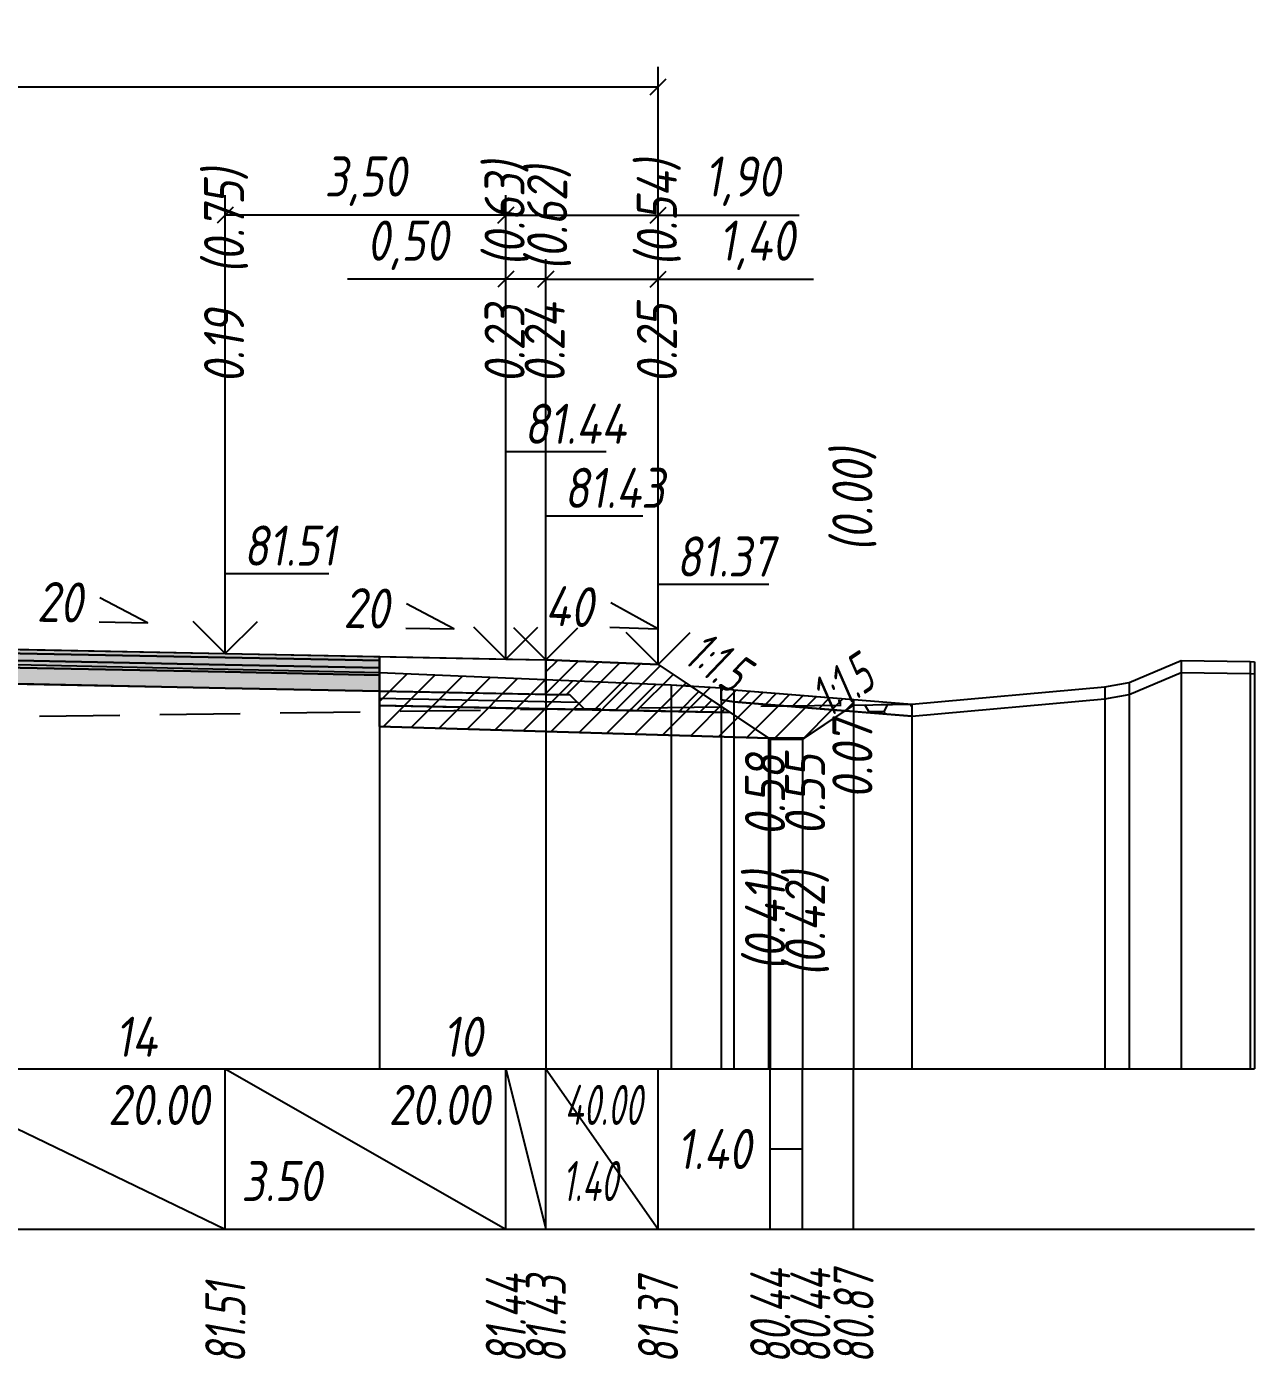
# Model space of a CAD drawing. Extents: x -717 to 1451, y -133302 to 233.
# Drawn here: x 167.5 to 244.1, y -24231.1 to -24148 of the extents above; entities that cross this region are included whole.
import ezdxf
from ezdxf.enums import TextEntityAlignment as Align

# ---------------------------------------------------------------- set-up
doc = ezdxf.new("R2010")
doc.units = 0
doc.linetypes.add('штриховая', pattern=[0.75, 0.5, -0.25])
for name, color, linetype in [('Интерполированный поперечник', 2, 'Continuous'), ('Код_514', 1, 'Continuous'), ('Контур_0', 7, 'Continuous'), ('Контур_2521', 7, 'Continuous'), ('Контур_2564', 7, 'Continuous'), ('Контур_2660', 7, 'Continuous'), ('Контур_2665', 7, 'Continuous'), ('Контур_400', 7, 'Continuous'), ('Контур_508', 7, 'Continuous'), ('Контур_512', 7, 'Continuous'), ('Контур_513', 7, 'Continuous'), ('Контур_818', 7, 'Continuous'), ('Красный поперечник', 1, 'Continuous'), ('Объём_2501', 7, 'Continuous'), ('Объём_2564', 7, 'Continuous'), ('Объём_2650', 7, 'Continuous'), ('Объём_2660', 7, 'Continuous'), ('Объём_2661', 7, 'Continuous'), ('Объём_2662', 7, 'Continuous'), ('Объём_2663', 7, 'Continuous'), ('Объём_2664', 7, 'Continuous'), ('Объём_2665', 7, 'Continuous'), ('Объём_2666', 7, 'Continuous'), ('Объём_2667', 7, 'Continuous'), ('Объём_2668', 7, 'Continuous'), ('Объём_2669', 7, 'Continuous'), ('Объём_2675', 7, 'Continuous'), ('Объём_2753', 7, 'Continuous'), ('Откосы', 7, 'Continuous'), ('Отметки покрытия', 7, 'Continuous'), ('Рабочие отметки', 7, 'Continuous'), ('Рабочие отметки доп.', 7, 'Continuous'), ('Слои выравнивания', 7, 'Continuous'), ('Таблица', 7, 'Continuous'), ('Уклоны проезжей части', 7, 'Continuous'), ('Черный поперечник', 3, 'Continuous')]:
    doc.layers.add(name, color=color, linetype=linetype)
for name, color, linetype, true_color in [('Контур_2540', 2, 'Continuous', 0xffff00), ('Контур_2560', 2, 'Continuous', 0xffff00), ('Контур_2561', 7, 'Continuous', 0xff8040), ('Контур_2562', 3, 'Continuous', 0x00ff00), ('Контур_2563', 7, 'Continuous', 0xff8000), ('Контур_2570', 7, 'Continuous', 0x80ff00), ('Контур_2725', 7, 'Continuous', 0x323232), ('Контур_2736', 4, 'Continuous', 0x00ffff), ('Контур_2737', 4, 'Continuous', 0x00ffff), ('Контур_2738', 4, 'Continuous', 0x00ffff), ('Контур_2739', 4, 'Continuous', 0x00ffff), ('Контур_2741', 4, 'Continuous', 0x00ffff), ('Контур_2742', 4, 'Continuous', 0x00ffff), ('Контур_2743', 4, 'Continuous', 0x00ffff), ('Контур_2744', 7, 'Continuous', 0xa4ffff), ('Контур_2745', 7, 'Continuous', 0xa4ffff), ('Контур_2747', 4, 'Continuous', 0x00ffff), ('Контур_2748', 4, 'Continuous', 0x00ffff), ('Контур_2749', 4, 'Continuous', 0x00ffff), ('Контур_2750', 4, 'Continuous', 0x00ffff), ('Контур_2751', 4, 'Continuous', 0x00ffff), ('Контур_2752', 4, 'Continuous', 0x00ffff), ('Контур_2760', 7, 'Continuous', 0x323232), ('Контур_2761', 7, 'Continuous', 0x323232), ('Контур_2762', 7, 'Continuous', 0x323232), ('Контур_2763', 7, 'Continuous', 0x323232), ('Контур_402', 7, 'Continuous', 0xff6464), ('Контур_703', 4, 'Continuous', 0x00ffff), ('Контур_705', 4, 'Continuous', 0x00ffff), ('Контур_707', 4, 'Continuous', 0x00ffff), ('Контур_720', 131, 'Continuous', 0xaaffff), ('Объём_2500', 7, 'Continuous', 0xc0c0c0), ('Объём_2520', 7, 'Continuous', 0x80ffff), ('Объём_2540', 2, 'Continuous', 0xffff00), ('Объём_2560', 2, 'Continuous', 0xffff00), ('Объём_2561', 7, 'Continuous', 0xff8040), ('Объём_2562', 3, 'Continuous', 0x00ff00), ('Объём_2563', 7, 'Continuous', 0xff8000), ('Объём_2570', 7, 'Continuous', 0x80ff00), ('Объём_2600', 7, 'Continuous', 0x808000), ('Объём_2620', 2, 'Continuous', 0xffff00), ('Объём_2746', 2, 'Continuous', 0xffff00)]:
    doc.layers.add(name, color=color, linetype=linetype, true_color=true_color)
doc.styles.get("Standard").update_dxf_attribs({"font": 'txt', "height": 2.5})
doc.styles.add('М', font='romand.shx', dxfattribs={"width": 0.8, "oblique": 10, "height": 2.5})
doc.dimstyles.new('ISO-25', dxfattribs={"dimtxt": 2.5, "dimasz": 2.5, "dimexe": 1.25, "dimexo": 0.625, "dimtad": 1, "dimtxsty": 'Standard', "dimcen": 2.5, "dimadec": 0, "dimazin": 0, "dimtfac": 1, "dimtmove": 0, "dimatfit": 3, "dimfxl": 1, "dimarcsym": 0})

# ---------------------------------------------------------------- blocks, each defined once
blk = doc.blocks.new('_Oblique')
at = {"color": 0, "linetype": 'ByBlock', "lineweight": -2}
blk.add_line((-0.5, -0.5), (0.5, 0.5), dxfattribs=at)
blk = doc.blocks.new('*D585')
at = {"color": 0, "lineweight": -2, "transparency": 16777216}
for p, q in [((199.889, -24186.93), (199.889, -24162.49)), ((206.889, -24187.21), (206.889, -24162.49)), ((199.889, -24163.74), (206.889, -24163.74)), ((206.889, -24163.74), (216.591, -24163.74))]:
    blk.add_line(p, q, dxfattribs=at)
at = {"layer": 'Defpoints', "color": 0, "transparency": 16777216}
for p in [(206.889, -24163.74), (199.889, -24187.555), (206.889, -24187.835)]:
    blk.add_point(p, dxfattribs=at)
at = {"color": 0, "lineweight": -2, "transparency": 16777216, "rotation": 180}
blk.add_blockref('_Oblique', (199.889, -24163.74), dxfattribs=at)
at = {"color": 0, "lineweight": -2, "transparency": 16777216}
blk.add_blockref('_Oblique', (206.889, -24163.74), dxfattribs=at)
at = {"color": 0, "transparency": 16777216, "insert": (213.05, -24161.627), "char_height": 2.5, "width": 8.75, "attachment_point": 5, "style": 'М'}
blk.add_mtext('1,40', dxfattribs=at)
blk = doc.blocks.new('*D587')
at = {"color": 0, "lineweight": -2, "transparency": 16777216}
for p, q in [((197.389, -24186.88), (197.389, -24162.49)), ((199.889, -24186.93), (199.889, -24162.49)), ((197.389, -24163.74), (187.509, -24163.74)), ((199.889, -24163.74), (197.389, -24163.74))]:
    blk.add_line(p, q, dxfattribs=at)
at = {"layer": 'Defpoints', "color": 0, "transparency": 16777216}
for p in [(199.889, -24163.74), (197.389, -24187.505), (199.889, -24187.555)]:
    blk.add_point(p, dxfattribs=at)
at = {"color": 0, "lineweight": -2, "transparency": 16777216, "rotation": 180}
blk.add_blockref('_Oblique', (197.389, -24163.74), dxfattribs=at)
at = {"color": 0, "lineweight": -2, "transparency": 16777216}
blk.add_blockref('_Oblique', (199.889, -24163.74), dxfattribs=at)
at = {"color": 0, "transparency": 16777216, "insert": (191.27, -24161.627), "char_height": 2.5, "width": 9.16667, "attachment_point": 5, "style": 'М'}
blk.add_mtext('0,50', dxfattribs=at)
blk = doc.blocks.new('*D589')
at = {"color": 0, "lineweight": -2, "transparency": 16777216}
for p, q in [((179.889, -24186.53), (179.889, -24158.49)), ((197.389, -24186.88), (197.389, -24158.49)), ((197.389, -24159.74), (179.889, -24159.74))]:
    blk.add_line(p, q, dxfattribs=at)
at = {"layer": 'Defpoints', "color": 0, "transparency": 16777216}
for p in [(179.889, -24159.74), (179.889, -24187.155), (197.389, -24187.505)]:
    blk.add_point(p, dxfattribs=at)
at = {"color": 0, "lineweight": -2, "transparency": 16777216, "rotation": 180}
blk.add_blockref('_Oblique', (179.889, -24159.74), dxfattribs=at)
at = {"color": 0, "lineweight": -2, "transparency": 16777216}
blk.add_blockref('_Oblique', (197.389, -24159.74), dxfattribs=at)
at = {"color": 0, "transparency": 16777216, "insert": (188.639, -24157.627), "char_height": 2.5, "width": 9.58333, "attachment_point": 5, "style": 'М'}
blk.add_mtext('3,50', dxfattribs=at)
blk = doc.blocks.new('*D590')
at = {"color": 0, "lineweight": -2, "transparency": 16777216}
for p, q in [((197.389, -24186.88), (197.389, -24158.49)), ((206.889, -24187.21), (206.889, -24158.49)), ((197.389, -24159.74), (206.889, -24159.74)), ((206.889, -24159.74), (215.693, -24159.74))]:
    blk.add_line(p, q, dxfattribs=at)
at = {"layer": 'Defpoints', "color": 0, "transparency": 16777216}
for p in [(197.389, -24159.74), (197.389, -24187.505), (206.889, -24187.835)]:
    blk.add_point(p, dxfattribs=at)
at = {"color": 0, "lineweight": -2, "transparency": 16777216, "rotation": 180}
blk.add_blockref('_Oblique', (197.389, -24159.74), dxfattribs=at)
at = {"color": 0, "lineweight": -2, "transparency": 16777216}
blk.add_blockref('_Oblique', (206.889, -24159.74), dxfattribs=at)
at = {"color": 0, "transparency": 16777216, "insert": (212.153, -24157.627), "char_height": 2.5, "width": 8.75, "attachment_point": 5, "style": 'М'}
blk.add_mtext('1,90', dxfattribs=at)
blk = doc.blocks.new('*D592')
at = {"color": 0, "lineweight": -2, "transparency": 16777216}
for p, q in [((111.389, -24187.21), (111.389, -24150.49)), ((206.889, -24187.21), (206.889, -24150.49)), ((111.389, -24151.74), (206.889, -24151.74))]:
    blk.add_line(p, q, dxfattribs=at)
at = {"layer": 'Defpoints', "color": 0, "transparency": 16777216}
for p in [(206.889, -24151.74), (111.389, -24187.835), (206.889, -24187.835)]:
    blk.add_point(p, dxfattribs=at)
at = {"color": 0, "lineweight": -2, "transparency": 16777216, "rotation": 180}
blk.add_blockref('_Oblique', (111.389, -24151.74), dxfattribs=at)
at = {"color": 0, "lineweight": -2, "transparency": 16777216}
blk.add_blockref('_Oblique', (206.889, -24151.74), dxfattribs=at)
at = {"color": 0, "transparency": 16777216, "insert": (159.139, -24149.627), "char_height": 2.5, "width": 10.41667, "attachment_point": 5, "style": 'М'}
blk.add_mtext('19,10', dxfattribs=at)

msp = doc.modelspace()

# ---------------------------------------------------------------- hatches: boundary and pattern name
at = {"layer": 'Объём_2563'}
h = msp.add_hatch(dxfattribs=at)
h.set_pattern_fill('ANSI31', color=256, scale=0.3)
h.paths.add_polyline_path([(202.307, -24190.591), (201.389, -24189.673), (199.889, -24189.643), (199.889, -24187.493), (206.889, -24187.773), (211.389, -24190.773)])
at = {"layer": 'Объём_2570'}
h = msp.add_hatch(dxfattribs=at)
h.set_pattern_fill('ANSI31', color=256, scale=0.2)
h.paths.add_polyline_path([(211.613, -24189.353), (219.085, -24189.96), (219.085, -24190.71), (211.613, -24190.103), (210.815, -24189.988), (210.815, -24189.238)])
at = {"layer": 'Объём_2600'}
h = msp.add_hatch(dxfattribs=at)
h.set_pattern_fill('ANSI31', color=6, scale=0.4)
h.paths.add_polyline_path([(215.991, -24192.367), (213.78, -24192.367), (189.517, -24191.639), (189.517, -24188.272), (207.698, -24189.043), (210.815, -24189.238), (210.815, -24189.988), (211.613, -24190.103), (218.542, -24190.666)])
h = msp.add_hatch(dxfattribs=at)
h.set_pattern_fill('HONEY', color=5, scale=0.3)
h.paths.add_polyline_path([(219.085, -24190.305), (222.711, -24190.255), (222.711, -24191.005), (218.542, -24190.666)])
at = {"layer": 'Объём_2620'}
h = msp.add_hatch(dxfattribs=at)
h.set_pattern_fill('ANSI31', color=2, scale=0.1)
h.paths.add_polyline_path([(213.78, -24192.367), (215.991, -24192.367), (215.886, -24192.437), (213.886, -24192.437)])
at = {"layer": 'Слои выравнивания'}
for color, points in [(2, [(159.139, -24186.678), (159.415, -24186.683), (164.936, -24186.794), (179.889, -24187.093), (189.517, -24187.285), (189.517, -24187.535), (179.889, -24187.343), (164.936, -24187.044), (159.415, -24186.933), (159.139, -24186.928)]), (3, [(159.139, -24186.928), (159.415, -24186.933), (164.936, -24187.044), (179.889, -24187.343), (189.517, -24187.535), (189.517, -24187.985), (179.889, -24187.793), (164.936, -24187.494), (159.415, -24187.383), (159.139, -24187.378)]), (4, [(159.139, -24187.378), (159.415, -24187.383), (164.936, -24187.494), (179.889, -24187.793), (189.517, -24187.985), (189.517, -24188.435), (179.889, -24188.243), (164.936, -24187.944), (159.415, -24187.833), (159.139, -24187.828)]), (5, [(159.139, -24187.828), (159.415, -24187.833), (164.936, -24187.944), (179.889, -24188.243), (189.517, -24188.435), (189.517, -24189.435), (179.889, -24189.243), (164.936, -24188.944), (159.415, -24188.833), (159.139, -24188.828)])]:
    msp.add_hatch(color=color, dxfattribs=at).paths.add_polyline_path(points)

# ---------------------------------------------------------------- linework, layer by layer
at = {"layer": 'Интерполированный поперечник', "linetype": 'штриховая', "ltscale": 10, "flags": 128}
msp.add_lwpolyline([(108.312, -24191.834), (222.711, -24190.255)], dxfattribs=at)
at = {"layer": 'Код_514'}
for p, q in [((159.139, -24213), (179.889, -24223)), ((179.889, -24223), (179.889, -24213)), ((179.889, -24213), (197.389, -24223)), ((197.389, -24223), (197.389, -24213)), ((197.389, -24213), (199.889, -24223)), ((199.889, -24223), (199.889, -24213)), ((199.889, -24213), (206.889, -24223)), ((206.889, -24223), (206.889, -24213)), ((213.886, -24223), (213.886, -24213)), ((215.886, -24223), (215.886, -24213)), ((219.085, -24223), (219.085, -24213)), ((213.886, -24218), (215.886, -24218))]:
    msp.add_line(p, q, dxfattribs=at)
at = {"layer": 'Контур_0', "flags": 128}
for points in [[(189.517, -24187.285), (199.889, -24187.493), (199.889, -24189.643), (189.517, -24189.435), (189.517, -24187.285), (189.517, -24187.285)], [(206.889, -24187.773), (210.858, -24190.418), (210.858, -24190.418), (210.858, -24190.418), (210.858, -24190.418), (210.858, -24190.418), (210.858, -24190.418), (210.858, -24190.418), (210.858, -24190.418), (210.858, -24190.418), (210.858, -24190.418), (210.858, -24190.418), (210.858, -24190.418), (210.858, -24190.418), (210.858, -24190.418), (213.886, -24192.437)], [(206.889, -24187.773), (210.858, -24190.418), (210.858, -24190.418), (210.858, -24190.418), (210.858, -24190.418), (210.858, -24190.418), (210.858, -24190.418), (210.858, -24190.418), (210.858, -24190.418), (210.858, -24190.418), (210.858, -24190.418), (210.858, -24190.418), (210.858, -24190.418), (210.858, -24190.418), (210.858, -24190.418), (213.886, -24192.437), (215.886, -24192.437), (219.085, -24190.305), (219.085, -24190.305), (219.085, -24190.305), (219.085, -24190.305), (219.085, -24190.305), (219.085, -24190.305), (219.085, -24190.305), (219.085, -24190.305), (219.085, -24190.305), (219.085, -24190.305), (219.085, -24190.305), (219.085, -24190.305), (219.085, -24190.305)], [(199.889, -24190.543), (189.517, -24190.335), (189.517, -24189.435), (201.389, -24189.673), (202.307, -24190.591), (199.889, -24190.543), (199.889, -24190.543)], [(199.889, -24189.643), (201.389, -24189.673), (202.307, -24190.591), (211.389, -24190.773)]]:
    msp.add_lwpolyline(points, dxfattribs=at)
at = {"layer": 'Контур_2521', "color": 250, "flags": 128}
msp.add_lwpolyline([(189.517, -24189.885), (201.848, -24190.132)], dxfattribs=at)
at = {"layer": 'Контур_2540', "flags": 128}
msp.add_lwpolyline([(197.389, -24190.493), (211.389, -24190.773), (213.78, -24192.367), (189.517, -24191.639), (189.517, -24190.335), (197.389, -24190.493), (197.389, -24190.493)], dxfattribs=at)
at = {"layer": 'Контур_2560', "flags": 128}
msp.add_lwpolyline([(199.889, -24187.493), (206.889, -24187.773), (206.889, -24187.773), (206.889, -24187.773)], dxfattribs=at)
at = {"layer": 'Контур_2561', "flags": 128}
msp.add_lwpolyline([(199.889, -24187.493), (199.889, -24187.493), (206.889, -24187.773), (206.889, -24187.773), (199.889, -24187.493)], dxfattribs=at)
at = {"layer": 'Контур_2562', "flags": 128}
msp.add_lwpolyline([(206.889, -24187.773), (206.889, -24187.773), (206.889, -24187.773), (206.889, -24187.773), (206.889, -24187.773)], dxfattribs=at)
at = {"layer": 'Контур_2563', "flags": 128}
msp.add_lwpolyline([(202.307, -24190.591), (201.389, -24189.673), (199.889, -24189.643), (199.889, -24187.493), (206.889, -24187.773), (211.389, -24190.773), (202.307, -24190.591), (202.307, -24190.591)], dxfattribs=at)
at = {"layer": 'Контур_2564', "flags": 128}
msp.add_lwpolyline([(199.889, -24187.493), (206.889, -24187.773)], dxfattribs=at)
at = {"layer": 'Контур_2570', "flags": 128}
msp.add_lwpolyline([(164.936, -24187.737), (189.517, -24188.272), (207.698, -24189.043), (210.815, -24189.238), (210.815, -24189.988), (211.613, -24190.103), (222.711, -24191.005), (222.711, -24191.005), (234.767, -24189.913), (236.28, -24189.652), (239.517, -24188.281), (243.817, -24188.346), (244.085, -24188.361)], dxfattribs=at)
at = {"layer": 'Контур_2660', "flags": 128}
msp.add_lwpolyline([(189.517, -24191.639), (213.78, -24192.367)], dxfattribs=at)
at = {"layer": 'Контур_2665', "flags": 128}
msp.add_lwpolyline([(206.889, -24187.773), (206.889, -24187.773)], dxfattribs=at)
at = {"layer": 'Контур_2725', "flags": 128}
msp.add_lwpolyline([(140.695, -24189.197), (144.173, -24189.127), (155.056, -24188.909), (159.139, -24188.828), (159.415, -24188.833), (164.936, -24188.944), (179.889, -24189.243), (189.517, -24189.435)], dxfattribs=at)
at = {"layer": 'Контур_2736', "flags": 128}
for points in [[(206.889, -24187.773), (210.858, -24190.418)], [(210.858, -24190.418), (213.886, -24192.437)]]:
    msp.add_lwpolyline(points, dxfattribs=at)
at = {"layer": 'Контур_2737', "flags": 128}
msp.add_lwpolyline([(210.858, -24190.418), (210.858, -24190.418)], dxfattribs=at)
at = {"layer": 'Контур_2738', "flags": 128}
msp.add_lwpolyline([(210.858, -24190.418), (210.858, -24190.418)], dxfattribs=at)
at = {"layer": 'Контур_2739', "flags": 128}
msp.add_lwpolyline([(210.858, -24190.418), (210.858, -24190.418)], dxfattribs=at)
at = {"layer": 'Контур_2741', "flags": 128}
msp.add_lwpolyline([(219.085, -24190.305), (219.085, -24190.305)], dxfattribs=at)
at = {"layer": 'Контур_2742', "flags": 128}
msp.add_lwpolyline([(219.085, -24190.305), (219.085, -24190.305)], dxfattribs=at)
at = {"layer": 'Контур_2743', "flags": 128}
msp.add_lwpolyline([(219.085, -24190.305), (219.085, -24190.305)], dxfattribs=at)
at = {"layer": 'Контур_2744', "flags": 128}
msp.add_lwpolyline([(219.085, -24190.305), (219.085, -24190.305)], dxfattribs=at)
msp.add_lwpolyline([(219.085, -24190.305), (219.085, -24190.305)], dxfattribs=at)
msp.add_lwpolyline([(219.085, -24190.305), (219.085, -24190.305)], dxfattribs=at)
msp.add_lwpolyline([(219.085, -24190.305), (219.085, -24190.305)], dxfattribs=at)
msp.add_lwpolyline([(219.085, -24190.305), (219.085, -24190.305)], dxfattribs=at)
msp.add_lwpolyline([(219.085, -24190.305), (219.085, -24190.305)], dxfattribs=at)
at = {"layer": 'Контур_2745', "flags": 128}
msp.add_lwpolyline([(210.858, -24190.418), (210.858, -24190.418)], dxfattribs=at)
msp.add_lwpolyline([(210.858, -24190.418), (210.858, -24190.418)], dxfattribs=at)
msp.add_lwpolyline([(210.858, -24190.418), (210.858, -24190.418)], dxfattribs=at)
msp.add_lwpolyline([(210.858, -24190.418), (210.858, -24190.418)], dxfattribs=at)
msp.add_lwpolyline([(210.858, -24190.418), (210.858, -24190.418)], dxfattribs=at)
msp.add_lwpolyline([(210.858, -24190.418), (210.858, -24190.418)], dxfattribs=at)
at = {"layer": 'Контур_2747', "flags": 128}
msp.add_lwpolyline([(210.858, -24190.418), (210.858, -24190.418)], dxfattribs=at)
at = {"layer": 'Контур_2748', "flags": 128}
msp.add_lwpolyline([(210.858, -24190.418), (210.858, -24190.418)], dxfattribs=at)
at = {"layer": 'Контур_2749', "flags": 128}
msp.add_lwpolyline([(210.858, -24190.418), (210.858, -24190.418)], dxfattribs=at)
at = {"layer": 'Контур_2750', "flags": 128}
msp.add_lwpolyline([(219.085, -24190.305), (219.085, -24190.305)], dxfattribs=at)
at = {"layer": 'Контур_2751', "flags": 128}
msp.add_lwpolyline([(219.085, -24190.305), (219.085, -24190.305)], dxfattribs=at)
at = {"layer": 'Контур_2752', "flags": 128}
msp.add_lwpolyline([(219.085, -24190.305), (219.085, -24190.305)], dxfattribs=at)
at = {"layer": 'Контур_2760', "flags": 128}
msp.add_lwpolyline([(140.695, -24187.047), (144.173, -24186.977), (155.056, -24186.759), (159.139, -24186.678), (159.415, -24186.683), (164.936, -24186.794), (179.889, -24187.093), (189.517, -24187.285)], dxfattribs=at)
at = {"layer": 'Контур_2761', "flags": 128}
msp.add_lwpolyline([(140.695, -24187.297), (144.173, -24187.227), (155.056, -24187.009), (159.139, -24186.928), (159.415, -24186.933), (164.936, -24187.044), (179.889, -24187.343), (189.517, -24187.535)], dxfattribs=at)
at = {"layer": 'Контур_2762', "flags": 128}
msp.add_lwpolyline([(140.695, -24187.747), (144.173, -24187.677), (155.056, -24187.459), (159.139, -24187.378), (159.415, -24187.383), (164.936, -24187.494), (179.889, -24187.793), (189.517, -24187.985)], dxfattribs=at)
at = {"layer": 'Контур_2763', "flags": 128}
msp.add_lwpolyline([(140.695, -24188.197), (144.173, -24188.127), (155.056, -24187.909), (159.139, -24187.828), (159.415, -24187.833), (164.936, -24187.944), (179.889, -24188.243), (189.517, -24188.435)], dxfattribs=at)
at = {"layer": 'Контур_400', "flags": 128}
msp.add_lwpolyline([(159.139, -24186.678), (179.889, -24187.093), (197.389, -24187.443), (197.389, -24187.443), (197.389, -24187.443), (197.389, -24187.443), (197.389, -24187.443), (197.389, -24187.443), (199.889, -24187.493)], dxfattribs=at)
at = {"layer": 'Контур_402', "flags": 128}
msp.add_lwpolyline([(105, -24192.352), (140.695, -24191.281), (140.695, -24189.197), (159.139, -24188.828), (189.517, -24189.435), (189.517, -24191.639), (213.78, -24192.367)], dxfattribs=at)
at = {"layer": 'Контур_508', "flags": 128}
msp.add_lwpolyline([(105, -24192.352), (140.695, -24191.281), (140.695, -24189.197), (159.139, -24188.828), (189.517, -24189.435), (189.517, -24191.639), (213.78, -24192.367), (213.886, -24192.437), (215.886, -24192.437), (219.085, -24190.305)], dxfattribs=at)
at = {"layer": 'Контур_512', "flags": 128}
msp.add_lwpolyline([(189.517, -24191.639), (213.78, -24192.367), (213.886, -24192.437), (215.886, -24192.437), (219.085, -24190.305)], dxfattribs=at)
at = {"layer": 'Контур_513', "flags": 128}
msp.add_lwpolyline([(105, -24192.352), (140.695, -24191.281), (140.695, -24189.197), (159.139, -24188.828), (189.517, -24189.435), (189.517, -24191.639), (213.78, -24192.367), (213.886, -24192.437), (215.886, -24192.437), (219.085, -24190.305)], dxfattribs=at)
at = {"layer": 'Контур_703', "flags": 128}
msp.add_lwpolyline([(206.889, -24187.773), (210.858, -24190.418)], dxfattribs=at)
at = {"layer": 'Контур_705', "flags": 128}
msp.add_lwpolyline([(210.858, -24190.418), (210.858, -24190.418)], dxfattribs=at)
at = {"layer": 'Контур_707', "flags": 128}
msp.add_lwpolyline([(215.886, -24192.437), (219.085, -24190.305)], dxfattribs=at)
at = {"layer": 'Контур_720', "flags": 128}
msp.add_lwpolyline([(213.886, -24192.437), (215.886, -24192.437)], dxfattribs=at)
at = {"layer": 'Контур_818', "flags": 128}
msp.add_lwpolyline([(105, -24192.782), (108.312, -24192.584), (108.312, -24192.584), (117.645, -24190.574), (119.435, -24190.229), (119.435, -24189.479), (137.591, -24188.308), (140.695, -24188.164), (144.173, -24188.099), (159.139, -24187.838), (164.936, -24187.737), (189.517, -24188.272), (207.698, -24189.043), (210.815, -24189.238), (210.815, -24189.988), (211.613, -24190.103), (219.085, -24190.71)], dxfattribs=at)
at = {"layer": 'Красный поперечник'}
for p, q in [((159.139, -24186.678), (179.889, -24187.093)), ((179.889, -24187.093), (197.389, -24187.443)), ((197.389, -24187.443), (199.889, -24187.493)), ((199.889, -24187.493), (206.889, -24187.773)), ((206.889, -24187.773), (213.886, -24192.437)), ((215.886, -24192.437), (219.085, -24190.305)), ((219.085, -24190.305), (219.085, -24213)), ((189.517, -24191.639), (189.517, -24213)), ((213.78, -24192.367), (213.78, -24213)), ((213.886, -24192.437), (213.886, -24213)), ((213.886, -24192.437), (215.886, -24192.437)), ((215.886, -24192.437), (215.886, -24213))]:
    msp.add_line(p, q, dxfattribs=at)
at = {"layer": 'Объём_2500', "flags": 128}
msp.add_lwpolyline([(189.517, -24187.285), (199.889, -24187.493), (199.889, -24189.643), (189.517, -24189.435), (189.517, -24187.285), (189.517, -24187.285)], dxfattribs=at)
at = {"layer": 'Объём_2501', "flags": 128}
msp.add_lwpolyline([(159.139, -24186.678), (179.889, -24187.093), (197.389, -24187.443), (197.389, -24187.443), (197.389, -24187.443), (197.389, -24187.443), (197.389, -24187.443), (197.389, -24187.443), (199.889, -24187.493)], dxfattribs=at)
at = {"layer": 'Объём_2520', "color": 250, "flags": 128}
msp.add_lwpolyline([(199.889, -24190.543), (189.517, -24190.335), (189.517, -24189.435), (201.389, -24189.673), (202.307, -24190.591), (199.889, -24190.543), (199.889, -24190.543)], dxfattribs=at)
at = {"layer": 'Объём_2540', "flags": 128}
msp.add_lwpolyline([(197.389, -24190.493), (211.389, -24190.773), (213.78, -24192.367), (189.517, -24191.639), (189.517, -24190.335), (197.389, -24190.493), (197.389, -24190.493)], dxfattribs=at)
at = {"layer": 'Объём_2560', "flags": 128}
msp.add_lwpolyline([(199.889, -24187.493), (206.889, -24187.773), (206.889, -24187.773), (206.889, -24187.773)], dxfattribs=at)
at = {"layer": 'Объём_2561', "flags": 128}
msp.add_lwpolyline([(199.889, -24187.493), (199.889, -24187.493), (206.889, -24187.773), (206.889, -24187.773), (199.889, -24187.493)], dxfattribs=at)
at = {"layer": 'Объём_2562', "flags": 128}
msp.add_lwpolyline([(206.889, -24187.773), (206.889, -24187.773), (206.889, -24187.773), (206.889, -24187.773), (206.889, -24187.773)], dxfattribs=at)
at = {"layer": 'Объём_2563', "color": 250, "flags": 128}
msp.add_lwpolyline([(202.307, -24190.591), (201.389, -24189.673), (199.889, -24189.643), (199.889, -24187.493), (206.889, -24187.773), (211.389, -24190.773), (202.307, -24190.591), (202.307, -24190.591)], dxfattribs=at)
at = {"layer": 'Объём_2564', "flags": 128}
msp.add_lwpolyline([(199.889, -24187.493), (206.889, -24187.773)], dxfattribs=at)
at = {"layer": 'Объём_2570', "flags": 128}
msp.add_lwpolyline([(211.613, -24189.353), (219.085, -24189.96), (219.085, -24190.71), (211.613, -24190.103), (210.815, -24189.988), (210.815, -24189.238), (211.613, -24189.353), (211.613, -24189.353)], dxfattribs=at)
at = {"layer": 'Объём_2600', "color": 5, "flags": 128}
msp.add_lwpolyline([(219.085, -24190.305), (222.711, -24190.255), (222.711, -24191.005), (218.542, -24190.666), (219.085, -24190.305), (219.085, -24190.305)], dxfattribs=at)
at = {"layer": 'Объём_2620', "flags": 128}
msp.add_lwpolyline([(213.78, -24192.367), (215.991, -24192.367), (215.886, -24192.437), (213.886, -24192.437), (213.78, -24192.367), (213.78, -24192.367)], dxfattribs=at)
at = {"layer": 'Объём_2650', "color": 6, "flags": 128}
msp.add_lwpolyline([(215.991, -24192.367), (213.78, -24192.367), (189.517, -24191.639), (189.517, -24188.272), (207.698, -24189.043), (210.815, -24189.238), (210.815, -24189.988), (211.613, -24190.103), (218.542, -24190.666), (215.991, -24192.367), (215.991, -24192.367)], dxfattribs=at)
at = {"layer": 'Объём_2660', "flags": 128}
msp.add_lwpolyline([(189.517, -24191.639), (213.78, -24192.367)], dxfattribs=at)
at = {"layer": 'Объём_2661', "flags": 128}
msp.add_lwpolyline([(206.889, -24187.773), (210.858, -24190.418), (213.78, -24192.367)], dxfattribs=at)
at = {"layer": 'Объём_2662', "flags": 128}
msp.add_lwpolyline([(215.991, -24192.367), (219.085, -24190.305)], dxfattribs=at)
at = {"layer": 'Объём_2663', "flags": 128}
for points in [[(213.78, -24192.367), (213.886, -24192.437)], [(215.886, -24192.437), (215.991, -24192.367)]]:
    msp.add_lwpolyline(points, dxfattribs=at)
at = {"layer": 'Объём_2664', "flags": 128}
msp.add_lwpolyline([(213.886, -24192.437), (215.886, -24192.437)], dxfattribs=at)
at = {"layer": 'Объём_2665', "flags": 128}
msp.add_lwpolyline([(206.889, -24187.773), (206.889, -24187.773)], dxfattribs=at)
at = {"layer": 'Объём_2666', "flags": 128}
for points in [[(206.889, -24187.773), (210.858, -24190.418)], [(210.858, -24190.418), (213.78, -24192.367)]]:
    msp.add_lwpolyline(points, dxfattribs=at)
at = {"layer": 'Объём_2667', "flags": 128}
for points in [[(210.858, -24190.418), (210.858, -24190.418)], [(219.085, -24190.305), (219.085, -24190.305)]]:
    msp.add_lwpolyline(points, dxfattribs=at)
at = {"layer": 'Объём_2668', "flags": 128}
for points in [[(210.858, -24190.418), (210.858, -24190.418)], [(219.085, -24190.305), (219.085, -24190.305)]]:
    msp.add_lwpolyline(points, dxfattribs=at)
at = {"layer": 'Объём_2669', "flags": 128}
for points in [[(210.858, -24190.418), (210.858, -24190.418)], [(219.085, -24190.305), (219.085, -24190.305)]]:
    msp.add_lwpolyline(points, dxfattribs=at)
at = {"layer": 'Объём_2675', "flags": 128}
for points in [[(210.858, -24190.418), (210.858, -24190.418)], [(210.858, -24190.418), (210.858, -24190.418)], [(210.858, -24190.418), (210.858, -24190.418)], [(210.858, -24190.418), (210.858, -24190.418)], [(210.858, -24190.418), (210.858, -24190.418)], [(210.858, -24190.418), (210.858, -24190.418)], [(219.085, -24190.305), (219.085, -24190.305)], [(219.085, -24190.305), (219.085, -24190.305)], [(219.085, -24190.305), (219.085, -24190.305)], [(219.085, -24190.305), (219.085, -24190.305)], [(219.085, -24190.305), (219.085, -24190.305)], [(219.085, -24190.305), (219.085, -24190.305)]]:
    msp.add_lwpolyline(points, dxfattribs=at)
at = {"layer": 'Объём_2746', "flags": 128}
msp.add_lwpolyline([(213.78, -24192.367), (189.517, -24191.639), (189.517, -24188.272), (207.698, -24189.043), (208.908, -24189.118), (213.78, -24192.367), (213.78, -24192.367)], dxfattribs=at)
at = {"layer": 'Объём_2753', "flags": 128}
msp.add_lwpolyline([(189.517, -24187.285), (189.517, -24187.285)], dxfattribs=at)
at = {"layer": 'Откосы', "color": 1, "flags": 128}
for points in [[(172.027, -24185.118), (175.027, -24185.178), (172.057, -24183.619)], [(191.152, -24185.501), (194.152, -24185.561), (191.182, -24184.001)], [(203.877, -24185.438), (206.875, -24185.558), (203.937, -24183.939)]]:
    msp.add_lwpolyline(points, dxfattribs=at)
at = {"layer": 'Отметки покрытия', "color": 1}
for p, q in [((197.389, -24187.443), (197.389, -24174.493)), ((197.389, -24174.493), (203.639, -24174.493)), ((199.889, -24187.493), (199.889, -24178.493)), ((199.889, -24178.493), (205.939, -24178.493)), ((179.889, -24187.093), (179.889, -24182.093)), ((179.889, -24182.093), (186.339, -24182.093)), ((206.889, -24187.773), (206.889, -24182.773)), ((206.889, -24182.773), (213.789, -24182.773)), ((179.889, -24187.093), (177.889, -24185.093)), ((179.889, -24187.093), (181.889, -24185.093)), ((197.389, -24187.443), (195.389, -24185.443)), ((197.389, -24187.443), (199.389, -24185.443)), ((199.889, -24187.493), (197.889, -24185.493)), ((199.889, -24187.493), (201.889, -24185.493)), ((206.889, -24187.773), (204.889, -24185.773)), ((206.889, -24187.773), (208.889, -24185.773))]:
    msp.add_line(p, q, dxfattribs=at)
at = {"layer": 'Слои выравнивания'}
for p, q in [((189.517, -24187.285), (189.517, -24213)), ((199.889, -24187.493), (199.889, -24213))]:
    msp.add_line(p, q, dxfattribs=at)
at = {"layer": 'Слои выравнивания', "color": 2, "flags": 128}
msp.add_lwpolyline([(159.139, -24186.678), (159.415, -24186.683), (164.936, -24186.794), (179.889, -24187.093), (189.517, -24187.285), (189.517, -24187.535), (179.889, -24187.343), (164.936, -24187.044), (159.415, -24186.933), (159.139, -24186.928)], close=True, dxfattribs=at)
at = {"layer": 'Слои выравнивания', "color": 3, "flags": 128}
msp.add_lwpolyline([(159.139, -24186.928), (159.415, -24186.933), (164.936, -24187.044), (179.889, -24187.343), (189.517, -24187.535), (189.517, -24187.985), (179.889, -24187.793), (164.936, -24187.494), (159.415, -24187.383), (159.139, -24187.378)], close=True, dxfattribs=at)
at = {"layer": 'Слои выравнивания', "color": 4, "flags": 128}
msp.add_lwpolyline([(159.139, -24187.378), (159.415, -24187.383), (164.936, -24187.494), (179.889, -24187.793), (189.517, -24187.985), (189.517, -24188.435), (179.889, -24188.243), (164.936, -24187.944), (159.415, -24187.833), (159.139, -24187.828)], close=True, dxfattribs=at)
at = {"layer": 'Слои выравнивания', "color": 5, "flags": 128}
msp.add_lwpolyline([(159.139, -24187.828), (159.415, -24187.833), (164.936, -24187.944), (179.889, -24188.243), (189.517, -24188.435), (189.517, -24189.435), (179.889, -24189.243), (164.936, -24188.944), (159.415, -24188.833), (159.139, -24188.828)], close=True, dxfattribs=at)
at = {"layer": 'Таблица'}
for p, q in [((80, -24213), (244.085, -24213)), ((80, -24223), (244.085, -24223))]:
    msp.add_line(p, q, dxfattribs=at)
at = {"layer": 'Черный поперечник', "color": 7}
for p, q in [((239.517, -24187.531), (239.517, -24213)), ((243.817, -24187.596), (243.817, -24213)), ((244.085, -24187.611), (244.085, -24213)), ((189.517, -24188.272), (189.517, -24213)), ((207.698, -24189.043), (207.698, -24213)), ((210.815, -24189.238), (210.815, -24213)), ((234.767, -24189.163), (234.767, -24213)), ((236.28, -24188.902), (236.28, -24213)), ((211.613, -24189.353), (211.613, -24213)), ((222.711, -24190.255), (222.711, -24213))]:
    msp.add_line(p, q, dxfattribs=at)
at = {"layer": 'Черный поперечник', "flags": 128}
msp.add_lwpolyline([(80, -24193), (89.876, -24192.673), (90.859, -24192.841), (95.393, -24192.605), (108.312, -24191.834), (117.645, -24189.824), (119.435, -24189.479), (137.591, -24188.308), (140.695, -24188.164), (144.173, -24188.099), (159.139, -24187.838), (164.936, -24187.737), (189.517, -24188.272), (207.698, -24189.043), (210.815, -24189.238), (211.613, -24189.353), (222.711, -24190.255), (234.767, -24189.163), (236.28, -24188.902), (239.517, -24187.531), (243.817, -24187.596), (244.085, -24187.611)], dxfattribs=at)

# ---------------------------------------------------------------- texts
at = {"layer": 'Код_514', "style": 'М', "oblique": 10}
for s, width, p in [('20.00', 0.8, (178.889, -24214)), ('20.00', 0.8, (196.389, -24214)), ('40.00', 0.6, (205.889, -24214))]:
    msp.add_text(s, height=2.5, dxfattribs=dict(at, width=width)).set_placement(p, align=Align.TOP_RIGHT)
at = {"layer": 'Код_514', "style": 'М', "oblique": 10, "width": 0.8}
msp.add_text('1.40', height=2.5, dxfattribs=at).set_placement((210.388, -24218), align=Align.MIDDLE_CENTER)
at = {"layer": 'Код_514', "style": 'М', "oblique": 10}
for s, width, p in [('3.50', 0.8, (180.889, -24222)), ('1.40', 0.6, (200.889, -24222))]:
    msp.add_text(s, height=2.5, dxfattribs=dict(at, width=width)).set_placement(p, align=Align.BOTTOM_LEFT)
at = {"layer": 'Код_514', "style": 'М', "oblique": 10, "width": 0.7}
for s, p in [('81.44', (197.389, -24231.382)), ('81.43', (199.889, -24231.382)), ('81.37', (206.889, -24231.382)), ('80.44', (213.886, -24231.382)), ('80.44', (216.386, -24231.382)), ('80.87', (219.085, -24231.382)), ('81.51', (179.889, -24231.382))]:
    msp.add_text(s, height=2.5, rotation=90, dxfattribs=at).set_placement(p, align=Align.MIDDLE_LEFT)
at = {"layer": 'Отметки покрытия', "color": 1, "style": 'М', "oblique": 10, "width": 0.8}
for s, p in [('81.44', (198.53, -24174.761)), ('81.43', (201.03, -24178.761)), ('81.51', (181.03, -24182.361)), ('81.37', (208.03, -24183.041))]:
    msp.add_text(s, height=2.5, dxfattribs=at).set_placement(p, align=Align.BOTTOM_LEFT)
at = {"layer": 'Рабочие отметки', "color": 1, "style": 'М', "oblique": 10, "width": 0.8}
for s, p in [('0.23', (197.311, -24170.243)), ('0.24', (199.811, -24170.243)), ('0.25', (206.811, -24170.243)), ('0.19', (179.811, -24170.243))]:
    msp.add_text(s, height=2.5, rotation=90, dxfattribs=at).set_placement(p, align=Align.MIDDLE_LEFT)
for s, p in [('0.07', (219.007, -24191.236)), ('0.58', (213.558, -24193.368)), ('0.55', (216.058, -24193.368))]:
    msp.add_text(s, height=2.5, rotation=90, dxfattribs=at).set_placement(p, align=Align.MIDDLE_RIGHT)
at = {"layer": 'Рабочие отметки доп.', "color": 1, "style": 'М', "oblique": 10, "width": 0.8}
for s, p in [('(0.75)', (179.811, -24163.393)), ('(0.63)', (197.311, -24162.943)), ('(0.62)', (199.967, -24163.209)), ('(0.54)', (206.811, -24162.943)), ('(0.00)', (219.007, -24180.736))]:
    msp.add_text(s, height=2.5, rotation=90, dxfattribs=at).set_placement(p, align=Align.MIDDLE_LEFT)
for s, p in [('(0.41)', (213.558, -24200.668)), ('(0.42)', (216.058, -24200.668))]:
    msp.add_text(s, height=2.5, rotation=90, dxfattribs=at).set_placement(p, align=Align.MIDDLE_RIGHT)
at = {"layer": 'Слои выравнивания', "style": 'М', "oblique": 10, "width": 0.8}
for s, p in [('14', (174.328, -24213)), ('10', (194.703, -24213))]:
    msp.add_text(s, height=2.5, dxfattribs=at).set_placement(p, align=Align.BOTTOM_CENTER)
at = {"layer": 'Уклоны проезжей части', "color": 1, "style": 'М', "oblique": 10}
for s, rotation, width, p in [('20', 358.85423, 0.8, (169.534, -24185.885)), ('20', 358.85423, 0.8, (188.659, -24186.268)), ('40', 357.70938, 0.8, (201.285, -24186.154)), ('1:1.5', 326.30994, 0.6, (209.502, -24189.273)), ('1:1.5', 33.69007, 0.6, (219.49, -24190.731))]:
    msp.add_text(s, height=2.5, rotation=rotation, dxfattribs=dict(at, width=width)).set_placement(p, align=Align.BOTTOM_CENTER)

# ---------------------------------------------------------------- dimensions: what is measured, and where the dimension line sits
at = {"color": 5}
dim = msp.add_linear_dim(base=(206.889, -24151.74), p1=(111.389, -24187.835), p2=(206.889, -24187.835), angle=180, dimstyle='ISO-25', override={"dimasz": 1, "dimlfac": 0.2, "dimzin": 0, "dimtxsty": 'М', "dimblk1": 'Oblique', "dimblk2": 'Oblique', "dimsah": 1}, dxfattribs=at)
dim.commit()
dim.dimension.update_dxf_attribs({"geometry": '*D592', "text_midpoint": (159.139, -24149.627)})
dim = msp.add_linear_dim(base=(179.889, -24159.74), p1=(197.389, -24187.505), p2=(179.889, -24187.155), dimstyle='ISO-25', override={"dimasz": 1, "dimlfac": 0.2, "dimzin": 0, "dimtxsty": 'М', "dimblk1": 'Oblique', "dimblk2": 'Oblique', "dimsah": 1}, dxfattribs=at)
dim.commit()
dim.dimension.update_dxf_attribs({"geometry": '*D589', "text_midpoint": (188.639, -24157.627)})
dim = msp.add_linear_dim(base=(197.389, -24159.74), p1=(206.889, -24187.835), p2=(197.389, -24187.505), dimstyle='ISO-25', override={"dimasz": 1, "dimlfac": 0.2, "dimzin": 0, "dimtxsty": 'М', "dimblk1": 'Oblique', "dimblk2": 'Oblique', "dimsah": 1}, dxfattribs=at)
dim.commit()
dim.dimension.update_dxf_attribs({"geometry": '*D590', "text_midpoint": (212.153, -24159.74), "dimtype": 160})
for base, p1, p2, picture, middle in [((199.889, -24163.74), (197.389, -24187.505), (199.889, -24187.555), '*D587', (191.27, -24163.74)), ((206.889, -24163.74), (199.889, -24187.555), (206.889, -24187.835), '*D585', (213.05, -24163.74))]:
    dim = msp.add_linear_dim(base=base, p1=p1, p2=p2, angle=180, dimstyle='ISO-25', override={"dimasz": 1, "dimlfac": 0.2, "dimzin": 0, "dimtxsty": 'М', "dimblk1": 'Oblique', "dimblk2": 'Oblique', "dimsah": 1}, dxfattribs=at)
    dim.commit()
    dim.dimension.update_dxf_attribs({"geometry": picture, "text_midpoint": middle, "dimtype": 160})

doc.saveas('drawing.dxf')
